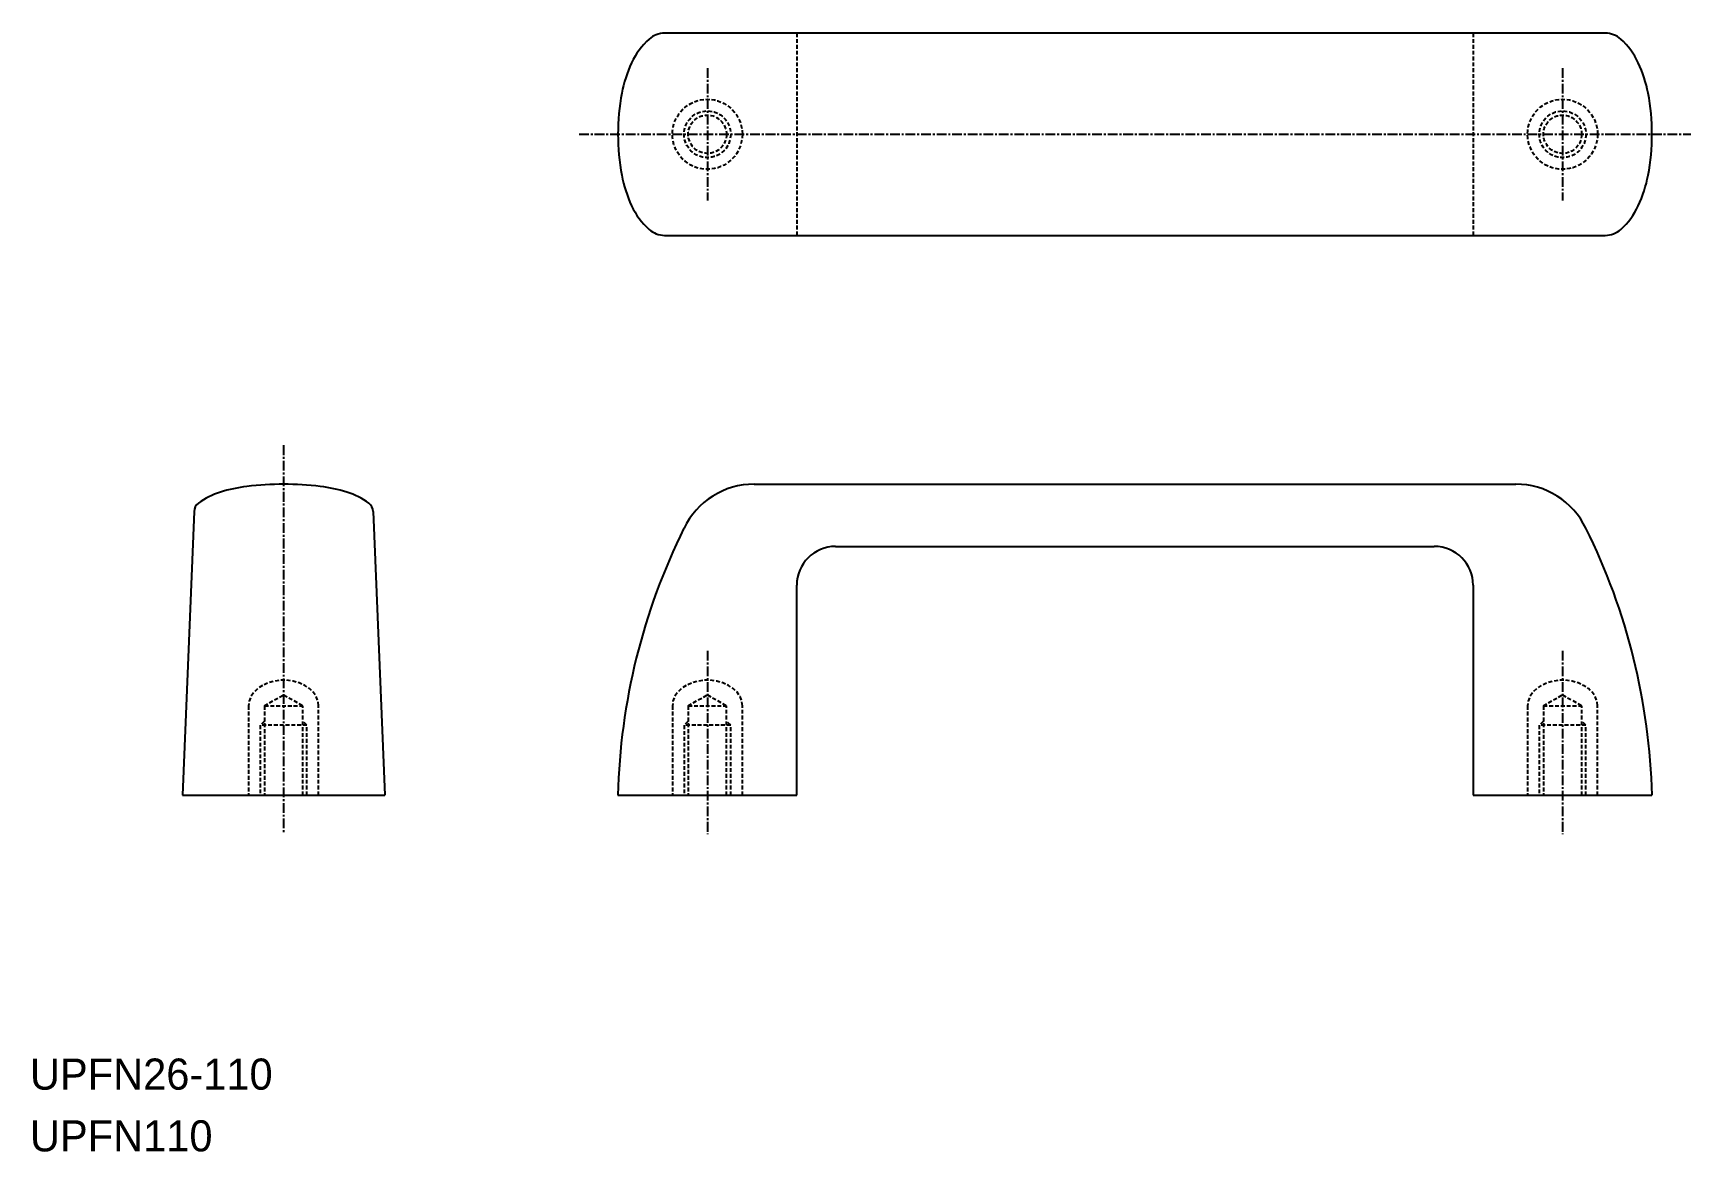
# Model space of a CAD drawing. Extents: x 0 to 214, y 0 to 144.
import ezdxf

# ---------------------------------------------------------------- set-up
doc = ezdxf.new("R2010")
doc.units = 0
doc.linetypes.add('CENTER', pattern=[2, 1.25, -0.25, 0.25, -0.25])
doc.linetypes.add('DASHED', pattern=[0.75, 0.5, -0.25])
doc.layers.get('0').update_dxf_attribs({"linetype": 'CONTINUOUS'})
doc.layers.add('CENTER', color=1, linetype='CENTER')

msp = doc.modelspace()

# ---------------------------------------------------------------- linework, layer by layer
at = {"color": 7, "linetype": 'CONTINUOUS'}
for p, q in [((202.63, 143.8), (81.63, 143.8)), ((81.63, 117.8), (202.63, 117.8)), ((93.14, 85.8), (191.12, 85.8)), ((21.13, 82.3), (19.63, 45.8)), ((44.13, 82.3), (45.63, 45.8)), ((103.63, 77.8), (180.63, 77.8)), ((98.63, 45.8), (98.63, 72.8)), ((185.63, 72.8), (185.63, 45.8)), ((19.63, 45.8), (45.63, 45.8)), ((75.63, 45.8), (98.63, 45.8)), ((185.63, 45.8), (208.63, 45.8))]:
    msp.add_line(p, q, dxfattribs=at)
at = {"color": 3, "linetype": 'DASHED'}
for p, q in [((98.63, 143.8), (98.63, 117.8)), ((185.63, 143.8), (185.63, 117.8)), ((30.17, 57.3), (32.63, 58.72)), ((32.63, 58.72), (35.09, 57.3)), ((84.67, 57.3), (87.13, 58.72)), ((87.13, 58.72), (89.59, 57.3)), ((194.67, 57.3), (197.13, 58.72)), ((197.13, 58.72), (199.59, 57.3)), ((28.13, 57.3), (28.13, 45.8)), ((30.17, 57.3), (35.09, 57.3)), ((30.17, 57.3), (30.17, 45.8)), ((35.09, 45.8), (35.09, 57.3)), ((37.13, 45.8), (37.13, 57.3)), ((82.63, 57.3), (82.63, 45.8)), ((84.67, 57.3), (89.59, 57.3)), ((84.67, 57.3), (84.67, 45.8)), ((89.59, 45.8), (89.59, 57.3)), ((91.63, 45.8), (91.63, 57.3)), ((192.63, 57.3), (192.63, 45.8)), ((194.67, 57.3), (199.59, 57.3)), ((194.67, 57.3), (194.67, 45.8)), ((199.59, 45.8), (199.59, 57.3)), ((201.63, 45.8), (201.63, 57.3)), ((30.13, 55.3), (29.63, 54.8)), ((35.63, 54.8), (29.63, 54.8)), ((29.63, 54.8), (29.63, 45.8)), ((35.63, 54.8), (35.13, 55.3)), ((35.63, 45.8), (35.63, 54.8)), ((84.63, 55.3), (84.13, 54.8)), ((90.13, 54.8), (84.13, 54.8)), ((84.13, 54.8), (84.13, 45.8)), ((90.13, 54.8), (89.63, 55.3)), ((90.13, 45.8), (90.13, 54.8)), ((194.63, 55.3), (194.13, 54.8)), ((200.13, 54.8), (194.13, 54.8)), ((194.13, 54.8), (194.13, 45.8)), ((200.13, 54.8), (199.63, 55.3)), ((200.13, 45.8), (200.13, 54.8))]:
    msp.add_line(p, q, dxfattribs=at)
at = {"color": 3, "linetype": 'DASHED', "flags": 128}
for points in [[(37.13, 57.3), (37.05, 57.91), (36.83, 58.49), (36.45, 59.04), (35.95, 59.52), (35.34, 59.93), (34.63, 60.25), (33.86, 60.47), (33.04, 60.58), (32.21, 60.58), (31.4, 60.47), (30.62, 60.25), (29.92, 59.93), (29.3, 59.52), (28.8, 59.04), (28.43, 58.49), (28.21, 57.91), (28.13, 57.3)], [(91.63, 57.3), (91.55, 57.91), (91.33, 58.49), (90.95, 59.04), (90.45, 59.52), (89.84, 59.93), (89.13, 60.25), (88.36, 60.47), (87.54, 60.58), (86.71, 60.58), (85.9, 60.47), (85.12, 60.25), (84.42, 59.93), (83.8, 59.52), (83.3, 59.04), (82.93, 58.49), (82.71, 57.91), (82.63, 57.3)], [(201.63, 57.3), (201.55, 57.91), (201.33, 58.49), (200.95, 59.04), (200.45, 59.52), (199.84, 59.93), (199.13, 60.25), (198.36, 60.47), (197.54, 60.58), (196.71, 60.58), (195.9, 60.47), (195.12, 60.25), (194.42, 59.93), (193.8, 59.52), (193.3, 59.04), (192.93, 58.49), (192.71, 57.91), (192.63, 57.3)]]:
    msp.add_lwpolyline(points, dxfattribs=at)
at = {"color": 3, "linetype": 'DASHED'}
for centre, radius in [((87.13, 130.8), 4.5), ((197.13, 130.8), 4.5), ((87.13, 130.8), 3), ((87.13, 130.8), 2.46), ((197.13, 130.8), 3), ((197.13, 130.8), 2.46)]:
    msp.add_circle(centre, radius, dxfattribs=at)
at = {"color": 7, "linetype": 'CONTINUOUS'}
for centre, radius, start, end in [((85.88, 136.07), 9.36, 131.907, 155.225), ((81.63, 140.81), 2.99, 90, 131.907), ((202.63, 140.81), 2.99, 48.0933, 90), ((198.37, 136.07), 9.36, 24.7751, 48.0933), ((92.77, 132.9), 16.94, 155.225, 169.177), ((191.49, 132.9), 16.94, 10.823, 24.7751), ((103.72, 130.8), 28.09, 169.177, 180), ((180.54, 130.8), 28.09, 0, 10.823), ((103.72, 130.8), 28.09, 180, 190.823), ((180.54, 130.8), 28.09, 349.177, 0), ((92.77, 128.71), 16.94, 190.823, 204.775), ((191.49, 128.71), 16.94, 335.225, 349.177), ((85.88, 125.53), 9.36, 204.775, 228.093), ((198.37, 125.53), 9.36, 311.907, 335.225), ((81.63, 120.79), 2.99, 228.093, 270), ((202.63, 120.79), 2.99, 270, 311.907), ((30.48, 65.12), 20.55, 97.1851, 106.928), ((32.63, 48.07), 37.73, 90, 97.1851), ((32.63, 48.07), 37.73, 82.8149, 90), ((34.78, 65.12), 20.55, 73.0725, 82.8149), ((93.14, 75.8), 10, 90, 154.3358), ((191.12, 75.8), 10, 25.6642, 90), ((22.44, 82.3), 1.31, 126.307, 180), ((27.24, 75.76), 9.42, 106.928, 126.307), ((38.02, 75.76), 9.42, 53.693, 73.0725), ((42.82, 82.3), 1.31, 0, 53.6929), ((157.44, 43.78), 81.84, 153.626, 178.5831), ((126.82, 43.78), 81.84, 1.4169, 26.374), ((103.63, 72.8), 5, 90, 180), ((180.63, 72.8), 5, 0, 90)]:
    msp.add_arc(centre, radius, start, end, dxfattribs=at)
at = {"layer": 'CENTER', "color": 1, "linetype": 'CENTER'}
for p, q in [((87.13, 139.3), (87.13, 122.3)), ((197.13, 139.3), (197.13, 122.3)), ((70.63, 130.8), (213.63, 130.8)), ((32.63, 90.8), (32.63, 40.8)), ((87.13, 64.36), (87.13, 40.8)), ((197.13, 64.36), (197.13, 40.8))]:
    msp.add_line(p, q, dxfattribs=at)

# ---------------------------------------------------------------- texts
at = {"color": 7, "linetype": 'CONTINUOUS'}
for s, p in [('UPFN26-110', (0, 7.94)), ('UPFN110', (0, 0))]:
    msp.add_text(s, height=4, dxfattribs=at).set_placement(p)

doc.saveas('drawing.dxf')
